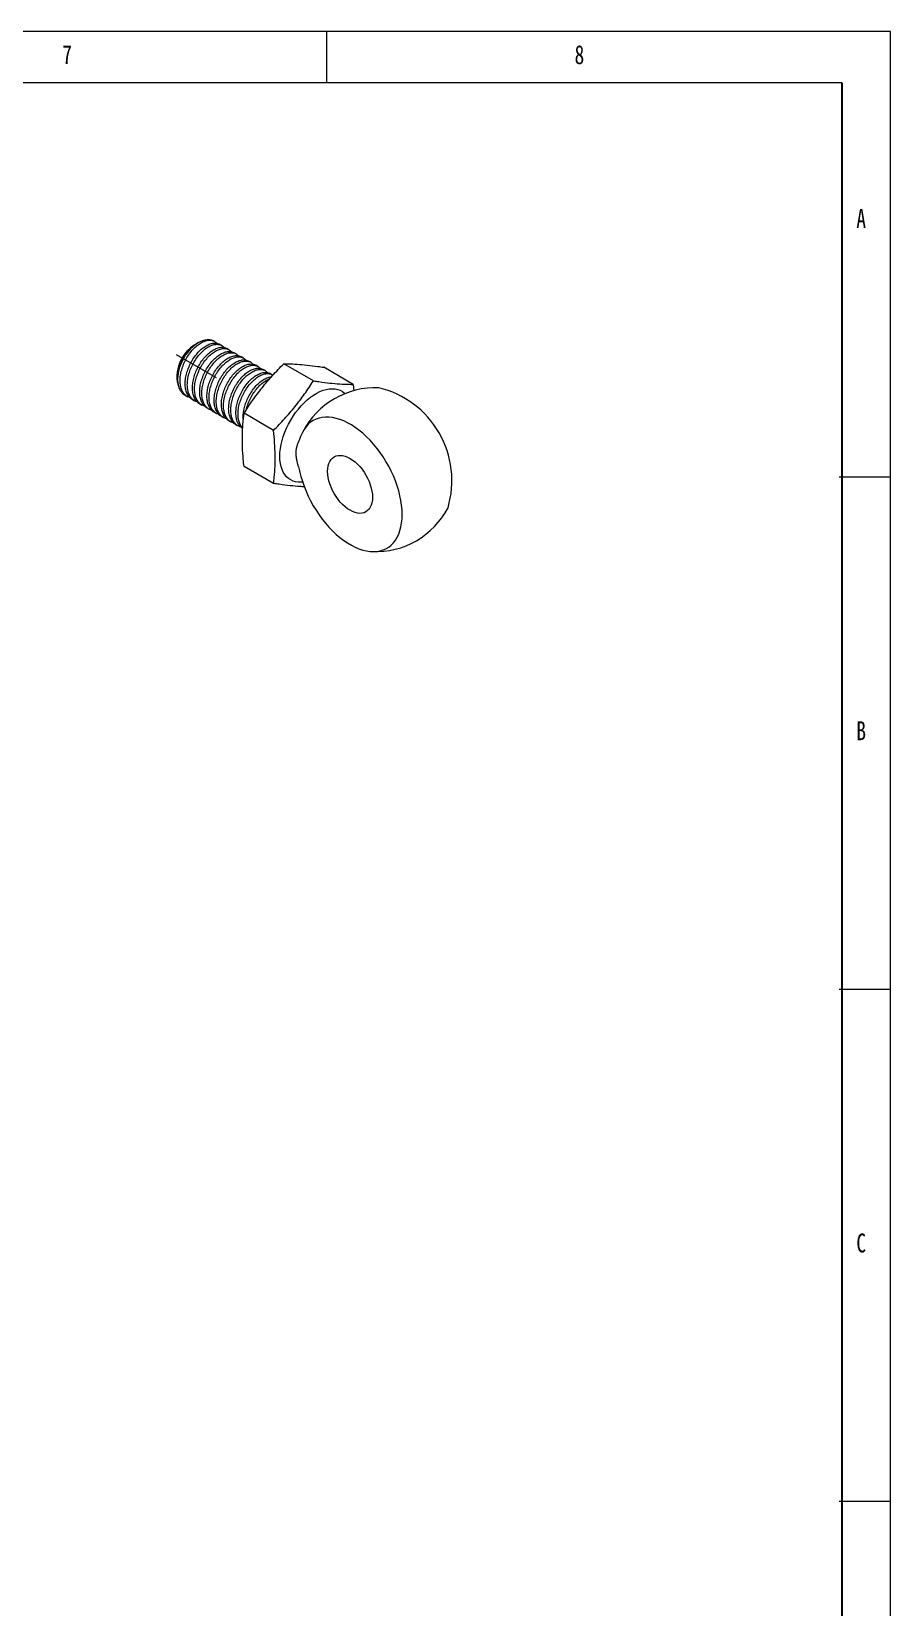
# Model space of a CAD drawing. Header units: millimetres. Extents: x 5 to 415, y 5 to 292.
# Drawn here: x 331.2 to 415, y 138.2 to 292 of the extents above; entities that cross this region are included whole.
import ezdxf

# ---------------------------------------------------------------- set-up
doc = ezdxf.new("R2010")
doc.units = ezdxf.units.MM
doc.linetypes.add('CENTERX2', pattern=[20.32, 12.7, -2.54, 2.54, -2.54])
doc.layers.add('CENTER_LINE', color=7, linetype='CENTERX2')
doc.layers.add('NOTES', color=7, linetype='Continuous')
doc.styles.add('SLDTEXTSTYLE1', font='TXT', dxfattribs={"width": 0.75})

msp = doc.modelspace()

# ---------------------------------------------------------------- linework, layer by layer
at = {"color": 7, "linetype": 'Continuous', "lineweight": 18}
for p, q in [((415, 292), (5, 292)), ((360, 287), (360, 292)), ((415, 5), (415, 292)), ((410.25, 287), (10, 287)), ((347.474, 261.633), (347.306, 261.536)), ((349.02, 261.755), (348.974, 261.782)), ((347.111, 261.424), (347.049, 261.388)), ((349.727, 261.347), (349.521, 261.466)), ((350.434, 260.938), (350.228, 261.058)), ((351.142, 260.53), (350.935, 260.649)), ((351.849, 260.122), (351.642, 260.241)), ((352.556, 259.714), (352.349, 259.833)), ((353.263, 259.306), (353.056, 259.425)), ((353.97, 258.897), (353.763, 259.017)), ((354.677, 258.489), (354.47, 258.608)), ((358.673, 257.904), (355.791, 259.568)), ((362.562, 257.556), (359.68, 259.22)), ((345.353, 258.449), (345.353, 258.252)), ((362.562, 257.556), (362.618, 256.934)), ((346.167, 256.474), (346.374, 256.354)), ((346.875, 256.066), (347.081, 255.946)), ((347.582, 255.657), (347.788, 255.538)), ((348.289, 255.249), (348.495, 255.13)), ((348.996, 254.841), (349.202, 254.722)), ((349.703, 254.433), (349.91, 254.313)), ((350.41, 254.024), (350.617, 253.905)), ((354.784, 253.066), (351.902, 254.73)), ((351.117, 253.616), (351.324, 253.497)), ((354.784, 247.88), (351.902, 249.544)), ((415, 248.5), (410, 248.5)), ((410, 198.5), (415, 198.5)), ((415, 148.5), (410, 148.5))]:
    msp.add_line(p, q, dxfattribs=at)
at = {"color": 7, "linetype": 'Continuous', "lineweight": 18, "flags": 128}
for points in [[(348.974, 261.782), (348.93, 261.806), (348.743, 261.879), (348.54, 261.917), (348.322, 261.918), (348.093, 261.884), (347.856, 261.814), (347.614, 261.709), (347.371, 261.571), (347.128, 261.401), (346.89, 261.202), (346.66, 260.976), (346.441, 260.726), (346.235, 260.457)], [(355.393, 250.53), (355.407, 250.898), (355.449, 251.28), (355.517, 251.672), (355.613, 252.071), (355.734, 252.474), (355.88, 252.878), (356.05, 253.279), (356.243, 253.675), (356.457, 254.062), (356.69, 254.438), (356.94, 254.798), (357.207, 255.142), (357.486, 255.465), (357.777, 255.766), (358.077, 256.041), (358.384, 256.29), (358.695, 256.509), (359.007, 256.697), (359.319, 256.854), (359.628, 256.976), (359.932, 257.065), (360.228, 257.118), (360.513, 257.135), (360.786, 257.117), (361.045, 257.063), (361.287, 256.974), (361.511, 256.85), (361.714, 256.693), (361.758, 256.652)], [(357.465, 248.573), (357.604, 248.091), (357.769, 247.608), (357.958, 247.126), (358.17, 246.647), (358.404, 246.175), (358.659, 245.711), (358.934, 245.259), (359.226, 244.82), (359.535, 244.398), (359.858, 243.994), (360.195, 243.61), (360.543, 243.249), (360.899, 242.913), (361.264, 242.603), (361.633, 242.322), (362.006, 242.07), (362.381, 241.849), (362.754, 241.66), (363.125, 241.504), (363.491, 241.382), (363.851, 241.295), (364.201, 241.244), (364.542, 241.228), (364.869, 241.247), (365.183, 241.302), (365.481, 241.392), (365.761, 241.516), (366.022, 241.675), (366.263, 241.867), (366.483, 242.09), (366.679, 242.345), (366.851, 242.629), (366.999, 242.942), (367.12, 243.28), (367.216, 243.643), (367.284, 244.028), (367.325, 244.434), (367.339, 244.858), (367.325, 245.298), (367.284, 245.751), (367.216, 246.216), (367.12, 246.689), (366.999, 247.168), (366.851, 247.65), (366.679, 248.133), (366.483, 248.615), (366.263, 249.092), (366.022, 249.562), (365.761, 250.022), (365.481, 250.47), (365.183, 250.904), (364.869, 251.321), (364.542, 251.719), (364.201, 252.095), (363.851, 252.449), (363.491, 252.777), (363.125, 253.078), (362.754, 253.35), (362.381, 253.593), (362.006, 253.804), (361.633, 253.982), (361.264, 254.127), (360.899, 254.238), (360.543, 254.314), (360.195, 254.354), (359.858, 254.359), (359.535, 254.329), (359.226, 254.263), (358.934, 254.162), (358.659, 254.027), (358.404, 253.857), (358.17, 253.656), (357.958, 253.422), (357.769, 253.158), (357.604, 252.864), (357.465, 252.544)], [(357.626, 248.023), (357.486, 248.01), (357.207, 248.011), (356.94, 248.047), (356.69, 248.118), (356.457, 248.225), (356.243, 248.365), (356.05, 248.538), (355.88, 248.743), (355.734, 248.978), (355.613, 249.241), (355.517, 249.53), (355.449, 249.843), (355.407, 250.177), (355.393, 250.53)], [(360.06, 249.06), (360.074, 249.336), (360.115, 249.592), (360.183, 249.825), (360.277, 250.033), (360.396, 250.213), (360.539, 250.362), (360.702, 250.479), (360.886, 250.563), (361.086, 250.611), (361.301, 250.624), (361.528, 250.602), (361.765, 250.544), (362.007, 250.452), (362.252, 250.326), (362.498, 250.168), (362.74, 249.981), (362.976, 249.766), (363.203, 249.526), (363.419, 249.265), (363.619, 248.985), (363.802, 248.69), (363.966, 248.383), (364.108, 248.07), (364.227, 247.753), (364.321, 247.436), (364.389, 247.124), (364.431, 246.821), (364.444, 246.529), (364.431, 246.254), (364.389, 245.998), (364.321, 245.764), (364.227, 245.556), (364.108, 245.376), (363.966, 245.227), (363.802, 245.11), (363.619, 245.027), (363.419, 244.978), (363.203, 244.965), (362.976, 244.987), (362.74, 245.045), (362.498, 245.138), (362.252, 245.263), (362.007, 245.421), (361.765, 245.608), (361.528, 245.823), (361.301, 246.063), (361.086, 246.325), (360.886, 246.605), (360.702, 246.9), (360.539, 247.206), (360.396, 247.519), (360.277, 247.836), (360.183, 248.153), (360.115, 248.465), (360.074, 248.769), (360.06, 249.06)]]:
    msp.add_lwpolyline(points, dxfattribs=at)
at = {"color": 7, "linetype": 'Continuous', "lineweight": 18}
for centre, radius, start, end in [((349.018, 258.292), 3.668, 122.44828, 177.5571), ((364.727, 249.223), 8, 87.59639, 152.39823), ((362.876, 248.155), 9.322, 343.56136, 76.43327), ((364.727, 249.223), 8, 267.59639, 332.39823)]:
    msp.add_arc(centre, radius, start, end, dxfattribs=at)
for points, knots in [([(346.649, 256.249), (346.552, 256.28), (346.338, 256.349), (346.077, 256.575), (345.861, 256.891), (345.717, 257.294), (345.651, 257.77), (345.67, 258.296), (345.77, 258.839), (345.945, 259.383), (346.186, 259.918), (346.488, 260.429), (346.84, 260.891), (347.219, 261.275), (347.61, 261.57), (348.001, 261.773), (348.38, 261.88), (348.73, 261.877), (349.028, 261.778), (349.174, 261.633), (349.242, 261.565)], [0, 0, 0, 0, 0.046392, 0.1022277, 0.1568348, 0.2132821, 0.2708646, 0.3284472, 0.3848945, 0.4395016, 0.4953373, 0.5526636, 0.6103751, 0.6673214, 0.7224404, 0.7775595, 0.8345057, 0.8922173, 0.9495436, 1, 1, 1, 1]), ([(346.875, 256.067), (346.872, 256.068), (346.756, 256.111), (346.581, 256.292), (346.361, 256.6), (346.218, 257.005), (346.151, 257.481), (346.171, 258.007), (346.271, 258.55), (346.446, 259.094), (346.686, 259.629), (346.989, 260.141), (347.34, 260.602), (347.719, 260.986), (348.11, 261.281), (348.501, 261.485), (348.88, 261.589), (349.232, 261.595), (349.425, 261.508), (349.52, 261.465)], [0, 0, 0, 0, 0.0014727, 0.0632959, 0.1237589, 0.1862593, 0.2500167, 0.3137742, 0.3762746, 0.4367375, 0.4985607, 0.5620345, 0.6259347, 0.6889876, 0.7500174, 0.8110471, 0.8741, 0.9380003, 1, 1, 1, 1]), ([(346.235, 260.457), (346.257, 260.489), (346.322, 260.586), (346.437, 260.742), (346.581, 260.917), (346.706, 261.053), (346.856, 261.202), (347.008, 261.335), (347.176, 261.458), (347.267, 261.511), (347.306, 261.535)], [0, 0, 0, 0, 0.0676839, 0.2036077, 0.3414822, 0.4813548, 0.551629, 0.7551484, 0.8930423, 1, 1, 1, 1]), ([(347.185, 261.461), (347.165, 261.451), (347.055, 261.4), (346.848, 261.254), (346.571, 261.017), (346.303, 260.724), (346.054, 260.39), (345.833, 260.021), (345.648, 259.635), (345.503, 259.236), (345.403, 258.835), (345.351, 258.439), (345.349, 258.061), (345.405, 257.717), (345.471, 257.487), (345.532, 257.39), (345.541, 257.376)], [0, 0, 0, 0, 0.01624877, 0.0924412, 0.17014451, 0.24958895, 0.33074796, 0.41028467, 0.49154208, 0.57105183, 0.65216401, 0.73439152, 0.81837079, 0.9012097, 0.98584076, 1, 1, 1, 1]), ([(346.168, 256.475), (346.165, 256.476), (346.048, 256.519), (345.874, 256.7), (345.654, 257.009), (345.511, 257.414), (345.444, 257.889), (345.463, 258.415), (345.564, 258.959), (345.739, 259.501), (345.964, 260.008), (346.149, 260.315), (346.235, 260.457)], [0, 0, 0, 0, 0.0026704, 0.1147724, 0.2244079, 0.3377378, 0.453347, 0.5689563, 0.6822862, 0.7919216, 0.9040236, 1, 1, 1, 1]), ([(345.772, 259.551), (345.777, 259.566), (345.827, 259.731), (345.976, 260.043), (346.216, 260.461), (346.429, 260.761), (346.561, 260.894), (346.589, 260.922)], [0, 0, 0, 0, 0.0298777, 0.3207116, 0.6193322, 0.9199652, 1, 1, 1, 1]), ([(347.356, 255.841), (347.259, 255.872), (347.045, 255.941), (346.784, 256.167), (346.569, 256.483), (346.424, 256.886), (346.358, 257.362), (346.377, 257.887), (346.477, 258.431), (346.652, 258.975), (346.893, 259.509), (347.195, 260.021), (347.547, 260.483), (347.926, 260.867), (348.317, 261.162), (348.708, 261.365), (349.087, 261.472), (349.437, 261.469), (349.735, 261.37), (349.881, 261.225), (349.949, 261.157)], [0, 0, 0, 0, 0.046392, 0.1022277, 0.1568348, 0.2132821, 0.2708646, 0.3284472, 0.3848945, 0.4395016, 0.4953373, 0.5526636, 0.6103751, 0.6673214, 0.7224404, 0.7775595, 0.8345057, 0.8922173, 0.9495436, 1, 1, 1, 1]), ([(347.582, 255.659), (347.58, 255.66), (347.463, 255.703), (347.288, 255.884), (347.068, 256.192), (346.925, 256.597), (346.859, 257.073), (346.878, 257.599), (346.978, 258.142), (347.153, 258.686), (347.393, 259.22), (347.696, 259.732), (348.047, 260.194), (348.427, 260.578), (348.817, 260.873), (349.208, 261.076), (349.587, 261.181), (349.939, 261.186), (350.132, 261.099), (350.227, 261.056)], [0, 0, 0, 0, 0.0014727, 0.0632959, 0.1237589, 0.1862593, 0.2500167, 0.3137742, 0.3762746, 0.4367375, 0.4985607, 0.5620345, 0.6259347, 0.6889876, 0.7500174, 0.8110471, 0.8741, 0.9380003, 1, 1, 1, 1]), ([(348.063, 255.432), (347.966, 255.464), (347.752, 255.533), (347.491, 255.758), (347.276, 256.075), (347.131, 256.477), (347.065, 256.954), (347.084, 257.479), (347.184, 258.023), (347.359, 258.566), (347.6, 259.101), (347.902, 259.613), (348.254, 260.074), (348.633, 260.458), (349.024, 260.753), (349.415, 260.957), (349.794, 261.064), (350.144, 261.061), (350.442, 260.962), (350.588, 260.817), (350.656, 260.749)], [0, 0, 0, 0, 0.046392, 0.1022277, 0.1568348, 0.2132821, 0.2708646, 0.3284472, 0.3848945, 0.4395016, 0.4953373, 0.5526636, 0.6103751, 0.6673214, 0.7224404, 0.7775595, 0.8345057, 0.8922173, 0.9495436, 1, 1, 1, 1]), ([(348.289, 255.25), (348.287, 255.251), (348.17, 255.295), (347.995, 255.476), (347.775, 255.784), (347.632, 256.189), (347.566, 256.665), (347.585, 257.19), (347.685, 257.734), (347.86, 258.277), (348.1, 258.812), (348.403, 259.324), (348.754, 259.785), (349.134, 260.17), (349.524, 260.464), (349.915, 260.668), (350.294, 260.773), (350.646, 260.778), (350.839, 260.691), (350.934, 260.648)], [0, 0, 0, 0, 0.0014727, 0.0632959, 0.1237589, 0.1862593, 0.2500167, 0.3137742, 0.3762746, 0.4367375, 0.4985607, 0.5620345, 0.6259347, 0.6889876, 0.7500174, 0.8110471, 0.8741, 0.9380003, 1, 1, 1, 1]), ([(348.77, 255.024), (348.673, 255.056), (348.459, 255.124), (348.198, 255.35), (347.983, 255.667), (347.838, 256.069), (347.772, 256.546), (347.791, 257.071), (347.892, 257.615), (348.067, 258.158), (348.307, 258.693), (348.61, 259.205), (348.961, 259.666), (349.34, 260.05), (349.731, 260.345), (350.122, 260.549), (350.501, 260.655), (350.852, 260.653), (351.149, 260.553), (351.295, 260.408), (351.363, 260.34)], [0, 0, 0, 0, 0.046392, 0.1022277, 0.1568348, 0.2132821, 0.2708646, 0.3284472, 0.3848945, 0.4395016, 0.4953373, 0.5526636, 0.6103751, 0.6673214, 0.7224404, 0.7775595, 0.8345057, 0.8922173, 0.9495436, 1, 1, 1, 1]), ([(348.997, 254.842), (348.994, 254.843), (348.877, 254.886), (348.702, 255.067), (348.482, 255.376), (348.339, 255.781), (348.273, 256.256), (348.292, 256.782), (348.392, 257.326), (348.567, 257.869), (348.808, 258.404), (349.11, 258.916), (349.462, 259.377), (349.841, 259.761), (350.232, 260.056), (350.623, 260.26), (351.001, 260.365), (351.353, 260.37), (351.546, 260.283), (351.641, 260.24)], [0, 0, 0, 0, 0.0014727, 0.0632959, 0.1237589, 0.1862593, 0.2500167, 0.3137742, 0.3762746, 0.4367375, 0.4985607, 0.5620345, 0.6259347, 0.6889876, 0.7500174, 0.8110471, 0.8741, 0.9380003, 1, 1, 1, 1]), ([(349.477, 254.616), (349.38, 254.647), (349.166, 254.716), (348.905, 254.942), (348.69, 255.258), (348.545, 255.661), (348.479, 256.137), (348.498, 256.663), (348.599, 257.206), (348.774, 257.75), (349.014, 258.285), (349.317, 258.797), (349.668, 259.258), (350.047, 259.642), (350.438, 259.937), (350.829, 260.14), (351.208, 260.247), (351.559, 260.244), (351.856, 260.145), (352.002, 260), (352.071, 259.932)], [0, 0, 0, 0, 0.046392, 0.1022277, 0.1568348, 0.2132821, 0.2708646, 0.3284472, 0.3848945, 0.4395016, 0.4953373, 0.5526636, 0.6103751, 0.6673214, 0.7224404, 0.7775595, 0.8345057, 0.8922173, 0.9495436, 1, 1, 1, 1]), ([(349.704, 254.434), (349.701, 254.435), (349.584, 254.478), (349.409, 254.659), (349.189, 254.968), (349.046, 255.373), (348.98, 255.848), (348.999, 256.374), (349.099, 256.917), (349.274, 257.461), (349.515, 257.996), (349.817, 258.508), (350.169, 258.969), (350.548, 259.353), (350.939, 259.648), (351.33, 259.852), (351.708, 259.957), (352.06, 259.962), (352.253, 259.875), (352.349, 259.832)], [0, 0, 0, 0, 0.0014727, 0.0632959, 0.1237589, 0.1862593, 0.2500167, 0.3137742, 0.3762746, 0.4367375, 0.4985607, 0.5620345, 0.6259347, 0.6889876, 0.7500174, 0.8110471, 0.8741, 0.9380003, 1, 1, 1, 1]), ([(350.184, 254.208), (350.087, 254.239), (349.873, 254.308), (349.612, 254.534), (349.397, 254.85), (349.252, 255.253), (349.186, 255.729), (349.206, 256.255), (349.306, 256.798), (349.481, 257.342), (349.721, 257.877), (350.024, 258.388), (350.375, 258.85), (350.754, 259.234), (351.145, 259.529), (351.536, 259.732), (351.916, 259.839), (352.266, 259.836), (352.563, 259.737), (352.709, 259.592), (352.778, 259.524)], [0, 0, 0, 0, 0.046392, 0.1022277, 0.1568348, 0.2132821, 0.2708646, 0.3284472, 0.3848945, 0.4395016, 0.4953373, 0.5526636, 0.6103751, 0.6673214, 0.7224404, 0.7775595, 0.8345057, 0.8922173, 0.9495436, 1, 1, 1, 1]), ([(350.411, 254.026), (350.408, 254.027), (350.291, 254.07), (350.116, 254.251), (349.896, 254.559), (349.753, 254.964), (349.687, 255.44), (349.706, 255.966), (349.806, 256.509), (349.981, 257.053), (350.222, 257.588), (350.524, 258.1), (350.876, 258.561), (351.255, 258.945), (351.646, 259.24), (352.037, 259.444), (352.415, 259.548), (352.767, 259.554), (352.961, 259.467), (353.056, 259.424)], [0, 0, 0, 0, 0.0014727, 0.0632959, 0.1237589, 0.1862593, 0.2500167, 0.3137742, 0.3762746, 0.4367375, 0.4985607, 0.5620345, 0.6259347, 0.6889876, 0.7500174, 0.8110471, 0.8741, 0.9380003, 1, 1, 1, 1]), ([(350.891, 253.8), (350.794, 253.831), (350.58, 253.9), (350.319, 254.125), (350.104, 254.442), (349.96, 254.845), (349.894, 255.321), (349.913, 255.846), (350.013, 256.39), (350.188, 256.934), (350.428, 257.468), (350.731, 257.98), (351.082, 258.441), (351.462, 258.826), (351.852, 259.121), (352.243, 259.324), (352.623, 259.431), (352.973, 259.428), (353.27, 259.329), (353.416, 259.184), (353.485, 259.116)], [0, 0, 0, 0, 0.046392, 0.1022277, 0.1568348, 0.2132821, 0.2708646, 0.3284472, 0.3848945, 0.4395016, 0.4953373, 0.5526636, 0.6103751, 0.6673214, 0.7224404, 0.7775595, 0.8345057, 0.8922173, 0.9495436, 1, 1, 1, 1]), ([(351.118, 253.618), (351.115, 253.619), (350.998, 253.662), (350.823, 253.843), (350.604, 254.151), (350.46, 254.556), (350.394, 255.032), (350.413, 255.557), (350.513, 256.101), (350.688, 256.645), (350.929, 257.179), (351.231, 257.691), (351.583, 258.153), (351.962, 258.537), (352.353, 258.832), (352.744, 259.035), (353.122, 259.14), (353.474, 259.145), (353.668, 259.058), (353.763, 259.015)], [0, 0, 0, 0, 0.0014727, 0.0632959, 0.1237589, 0.1862593, 0.2500167, 0.3137742, 0.3762746, 0.4367375, 0.4985607, 0.5620345, 0.6259347, 0.6889876, 0.7500174, 0.8110471, 0.8741, 0.9380003, 1, 1, 1, 1]), ([(351.599, 253.391), (351.501, 253.423), (351.287, 253.492), (351.027, 253.717), (350.811, 254.034), (350.667, 254.436), (350.601, 254.913), (350.62, 255.438), (350.72, 255.982), (350.895, 256.525), (351.135, 257.06), (351.438, 257.572), (351.789, 258.033), (352.169, 258.417), (352.56, 258.712), (352.95, 258.916), (353.33, 259.023), (353.68, 259.02), (353.978, 258.921), (354.124, 258.775), (354.192, 258.708)], [0, 0, 0, 0, 0.046392, 0.1022277, 0.1568348, 0.2132821, 0.2708646, 0.3284472, 0.3848945, 0.4395016, 0.4953373, 0.5526636, 0.6103751, 0.6673214, 0.7224404, 0.7775595, 0.8345057, 0.8922173, 0.9495436, 1, 1, 1, 1]), ([(351.775, 253.247), (351.692, 253.307), (351.512, 253.437), (351.313, 253.747), (351.167, 254.147), (351.101, 254.624), (351.12, 255.149), (351.221, 255.693), (351.396, 256.236), (351.636, 256.771), (351.938, 257.283), (352.29, 257.744), (352.669, 258.129), (353.06, 258.423), (353.451, 258.627), (353.829, 258.732), (354.182, 258.737), (354.375, 258.65), (354.47, 258.607)], [0, 0, 0, 0, 0.0532484, 0.1143599, 0.1775307, 0.241972, 0.3064134, 0.3695842, 0.4306957, 0.493182, 0.5573366, 0.6219223, 0.6856516, 0.7473359, 0.8090203, 0.8727496, 0.9373352, 1, 1, 1, 1]), ([(351.777, 253.295), (351.766, 253.304), (351.661, 253.387), (351.523, 253.632), (351.373, 254.027), (351.308, 254.505), (351.327, 255.03), (351.427, 255.574), (351.602, 256.117), (351.843, 256.652), (352.145, 257.164), (352.497, 257.625), (352.876, 258.009), (353.267, 258.304), (353.657, 258.507), (354.038, 258.615), (354.385, 258.608), (354.62, 258.546), (354.715, 258.459), (354.731, 258.445)], [0, 0, 0, 0, 0.0080881, 0.0711894, 0.1364171, 0.2029567, 0.2694962, 0.3347239, 0.3978253, 0.4623462, 0.5285897, 0.5952784, 0.6610826, 0.7247755, 0.7884684, 0.8542727, 0.9209613, 0.9872048, 1, 1, 1, 1]), ([(351.902, 254.73), (352.038, 254.942), (352.448, 255.579), (353.184, 256.624), (354.159, 257.838), (355.044, 258.813), (355.604, 259.379), (355.791, 259.568)], [0, 0, 0, 0, 0.1236956, 0.3718473, 0.6216655, 0.8734971, 1, 1, 1, 1]), ([(355.791, 259.568), (355.927, 259.567), (356.337, 259.565), (357.073, 259.533), (358.048, 259.447), (358.934, 259.333), (359.493, 259.249), (359.68, 259.22)], [0, 0, 0, 0, 0.1236956, 0.3718473, 0.6216655, 0.8734971, 1, 1, 1, 1]), ([(351.839, 254.105), (351.833, 254.144), (351.802, 254.341), (351.831, 254.744), (351.927, 255.284), (352.103, 255.828), (352.343, 256.363), (352.646, 256.875), (352.997, 257.336), (353.376, 257.72), (353.768, 258.017), (354.156, 258.213), (354.441, 258.311), (354.581, 258.307), (354.605, 258.306)], [0, 0, 0, 0, 0.0243948, 0.121923, 0.2175283, 0.310017, 0.4045864, 0.5016806, 0.5994273, 0.6958777, 0.7892334, 0.8825891, 0.9790396, 1, 1, 1, 1]), ([(352.132, 255.085), (352.137, 255.114), (352.173, 255.318), (352.314, 255.71), (352.548, 256.243), (352.853, 256.756), (353.203, 257.216), (353.583, 257.603), (353.972, 257.89), (354.255, 258.055), (354.396, 258.092), (354.416, 258.098)], [0, 0, 0, 0, 0.02222, 0.1552241, 0.2912205, 0.4308476, 0.571413, 0.7101144, 0.8443654, 0.9786163, 1, 1, 1, 1]), ([(354.784, 253.066), (354.967, 253.251), (355.517, 253.808), (356.394, 254.771), (357.371, 255.984), (358.117, 257.039), (358.534, 257.687), (358.673, 257.904)], [0, 0, 0, 0, 0.1236956, 0.3718473, 0.6216655, 0.8734971, 1, 1, 1, 1]), ([(358.673, 257.904), (358.856, 257.876), (359.406, 257.793), (360.283, 257.68), (361.26, 257.592), (362.006, 257.56), (362.423, 257.557), (362.562, 257.556)], [0, 0, 0, 0, 0.1236956, 0.3718473, 0.6216655, 0.8734971, 1, 1, 1, 1]), ([(351.902, 249.544), (351.878, 249.776), (351.813, 250.404), (351.747, 251.411), (351.732, 252.552), (351.782, 253.662), (351.862, 254.374), (351.902, 254.73)], [0, 0, 0, 0, 0.1269209, 0.3430894, 0.5600688, 0.7796429, 1, 1, 1, 1]), ([(354.784, 247.88), (354.808, 248.085), (354.872, 248.638), (354.938, 249.569), (354.953, 250.693), (354.903, 251.86), (354.824, 252.664), (354.784, 253.066)], [0, 0, 0, 0, 0.1269209, 0.3430894, 0.5600688, 0.7796429, 1, 1, 1, 1]), ([(357.465, 252.544), (357.441, 252.482), (357.393, 252.358), (357.3, 252.138), (357.211, 251.931), (357.131, 251.731), (357.085, 251.602), (357.051, 251.495), (357.028, 251.412), (357.007, 251.327), (356.99, 251.238), (356.975, 251.147), (356.964, 251.052), (356.958, 250.954), (356.956, 250.864), (356.957, 250.783), (356.96, 250.712), (356.965, 250.64), (356.974, 250.543), (356.99, 250.418), (357.017, 250.264), (357.049, 250.107), (357.086, 249.948), (357.127, 249.787), (357.18, 249.592), (357.244, 249.363), (357.345, 249.011), (357.417, 248.748), (357.465, 248.573)], [0, 0, 0, 0, 0.0582482, 0.116513, 0.2112005, 0.2585606, 0.3059522, 0.3298953, 0.3538537, 0.3778722, 0.4019188, 0.4263124, 0.4507516, 0.4753469, 0.5000021, 0.5165467, 0.5331101, 0.5497283, 0.5663638, 0.6000041, 0.6337494, 0.6684191, 0.7031431, 0.7379716, 0.7728179, 0.8296129, 0.8864135, 1, 1, 1, 1]), ([(357.79, 247.557), (357.655, 247.562), (357.227, 247.578), (356.413, 247.656), (355.531, 247.767), (354.971, 247.852), (354.784, 247.88)], [0, 0, 0, 0, 0.1557545, 0.4915134, 0.8299785, 1, 1, 1, 1])]:
    msp.add_open_spline(points, degree=3, knots=knots, dxfattribs=at)
at = {"layer": 'CENTER_LINE', "linetype": 'CENTERX2', "lineweight": 18}
msp.add_line((349.206, 258.184), (345.318, 260.428), dxfattribs=at)
at = {"layer": 'NOTES', "color": 7}
msp.add_line((410.25, 287), (410.25, 10), dxfattribs=at)

# ---------------------------------------------------------------- texts
at = {"color": 7, "linetype": 'Continuous', "lineweight": 0, "char_height": 1.852, "attachment_point": 1, "style": 'SLDTEXTSTYLE1'}
for s, insert in [('7', (334.167, 290.668)), ('8', (384.167, 290.668)), ('A', (411.667, 274.668)), ('B', (411.667, 224.668)), ('C', (411.667, 174.668))]:
    msp.add_mtext(s, dxfattribs=dict(at, insert=insert))

doc.saveas('drawing.dxf')
